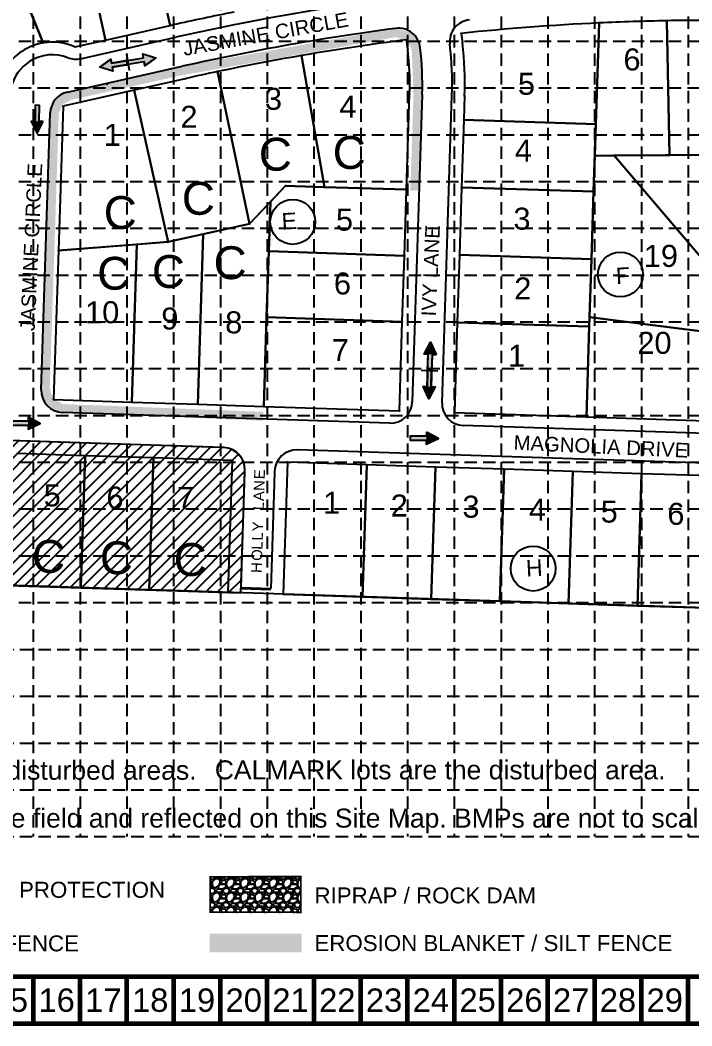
# Model space of a CAD drawing. Header units: inches. Extents: x 9761 to 12485, y 5538 to 7243.
# Drawn here: x 10431 to 11041, y 5538 to 6452 of the extents above; entities that cross this region are included whole.
import ezdxf
from ezdxf.enums import TextEntityAlignment as Align

# ---------------------------------------------------------------- set-up
doc = ezdxf.new("R2010")
doc.units = ezdxf.units.IN
doc.header["$MEASUREMENT"] = 0
for name, pattern in [('ACAD_ISO02W100', [15, 12, -3]), ('BARRICADE', [0.23, 0.2, 0.03]), ('HIDDEN', [0.375, 0.25, -0.125]), ('SOLID_OPEN_END', [200, 100, 100])]:
    doc.linetypes.add(name, pattern=pattern)
for name, color, linetype in [('1 SODDED LOT', 2, 'Continuous'), ('1-BC', 7, 'Continuous'), ('1-GRADING_TEXT', 7, 'Continuous'), ('1-LOTS', 150, 'Continuous'), ('BASE', 7, 'Continuous'), ('blockletters', 7, 'Continuous'), ('BOUNDARY', 7, 'Continuous'), ('calmarklot', 7, 'Continuous'), ('DRAINAGE ARROWS', 7, 'Continuous'), ('EROSION BLANKET', 84, 'Continuous'), ('grid', 254, 'HIDDEN'), ('LEGEND', 7, 'Continuous'), ('streetnames', 7, 'Continuous')]:
    doc.layers.add(name, color=color, linetype=linetype)
doc.styles.add('calmark', font='ARIAL.TTF', dxfattribs={"height": 25})
doc.styles.add("L200'", font='ARIAL.TTF', dxfattribs={"height": 0.001969})
doc.styles.get("Standard").update_dxf_attribs({"font": 'ARIAL.TTF', "height": 25})

# ---------------------------------------------------------------- blocks, each defined once
blk = doc.blocks.new('arrow')
blk.add_lwpolyline([(-67, -25.4), (-59.3, -25.4), (-59.6, -56.1), (-51.9, -56.2), (-51.6, -25.5), (-44, -25.5), (-55.3, -2.4), (-67, -25.4)], close=True)
at = {"color": 254}
for points in [[(-44, -25.5), (-67, -25.4), (-55.3, -2.4), (-67, -25.4)], [(-59.6, -56.1), (-51.9, -56.2), (-59.3, -25.4), (-51.6, -25.5)]]:
    blk.add_solid(points, dxfattribs=at)
blk = doc.blocks.new('2arrows')
at = {"color": 254}
for p, q in [((25.6, 3), (0, 0)), ((17.7, -18.7), (0, 0)), ((23, -4.3), (25.6, 3)), ((20.3, -11.5), (17.7, -18.7)), ((49.2, -22), (20.3, -11.5)), ((23, -4.3), (51.8, -14.8)), ((51.8, -14.8), (49.2, -22)), ((51.8, -14.8), (49.2, -22)), ((80.7, -25.2), (51.8, -14.8)), ((80.7, -25.2), (83.3, -18)), ((83.3, -18), (101.1, -36.7)), ((49.2, -22), (78.1, -32.5)), ((78.1, -32.5), (75.5, -39.7)), ((75.5, -39.7), (101.1, -36.7))]:
    blk.add_line(p, q, dxfattribs=at)
at = {"color": 7}
blk.add_line((45, -33.4), (55.8, -3.7), dxfattribs=at)
blk.add_lwpolyline([(20.3, -11.5), (17.7, -18.7), (0, 0), (25.6, 3), (23, -4.3), (80.7, -25.2), (83.3, -18), (101.1, -36.7), (75.5, -39.7), (78.1, -32.5), (20.3, -11.5)], close=True)
at = {"color": 254}
for points in [[(25.6, 3), (17.7, -18.7), (0, 0), (17.7, -18.7)], [(49.2, -22), (51.8, -14.8), (20.3, -11.5), (23, -4.3)], [(49.2, -22), (51.8, -14.8), (78.1, -32.5), (80.7, -25.2)], [(83.3, -18), (75.5, -39.7), (101.1, -36.7), (75.5, -39.7)]]:
    blk.add_solid(points, dxfattribs=at)

msp = doc.modelspace()

# ---------------------------------------------------------------- hatches: boundary and pattern name
at = {"layer": '1 SODDED LOT'}
h = msp.add_hatch(dxfattribs=at)
h.set_pattern_fill('ANSI31', color=256, scale=60, style=0)
edge = h.paths.add_edge_path()
edge.add_line((10634.72, 6031.33), (10635.1, 6042.4))
edge.add_arc((10614.34, 6043.11), 20.77, 358.0394, 452.31641)
edge.add_line((10613.5, 6063.87), (10366.23, 6072.03))
edge.add_line((10366.23, 6072.03), (10361.98, 5940.43))
edge.add_line((10361.98, 5940.43), (10631.45, 5931.77))
edge.add_line((10631.45, 5931.77), (10634.72, 6031.33))
at = {"layer": 'LEGEND', "linetype": 'ACAD_ISO02W100'}
h = msp.add_hatch(dxfattribs=at)
h.set_pattern_fill('GRAVEL', color=240, scale=12.950443, style=0)
h.set_pattern_definition([(228.0128, (9681.9983, 4987.72855), (-103.60351774, -116.5540006), [1.7423, -172.48808]), (184.9697, (9680.8327, 4986.4335), (155.40532457, 12.95033), [2.98984, -295.99434]), (132.5104, (9677.8541, 4986.1745), (129.5043056, -142.4549807), [2.10818, -208.70975]), (267.2737, (9672.80344, 4982.9369), (12.950391, 259.0088554), [2.72268, -269.54479]), (292.8337, (9672.67394, 4980.2173), (-64.75234118, 155.40526448), [2.6698, -264.31041]), (357.2737, (9673.71, 4977.7567), (-259.0088554, 12.950391), [2.72268, -269.54479]), (37.6942, (9676.42957, 4977.6272), (-168.35584866, -129.50430154), [3.6006, -356.45898]), (72.2553, (9679.27866, 4979.8288), (90.65323744, 284.90968794), [3.39934, -336.53436]), (121.4296, (9680.3147, 4983.0664), (-103.60364727, 168.35568925), [2.7319, -270.45799]), (175.2364, (9678.8901, 4985.3975), (142.4548806, -12.9503329), [3.11888, -152.8251]), (222.3974, (9675.78204, 4985.6565), (-155.40540615, -142.45476583), [4.03339, -399.30585]), (138.8141, (9685.6244, 4982.8074), (-90.6531362, 77.7026207), [1.37664, -136.28844]), (171.4692, (9684.58834, 4983.7139), (168.35573132, -25.9009876), [2.61906, -259.28743]), (225, (9681.998, 4984.102), (-1e-15, -12.95045), [1.83146, -16.48322]), (203.1986, (9681.0917, 4985.6565), (64.7522094, 25.9009023), [0.98628, -97.64135]), (291.8014, (9680.1852, 4985.268), (-12.9504414, 38.8513313), [1.3948, -68.34547]), (30.9638, (9680.7032, 4983.973), (38.851302, 25.9009173), [2.26541, -73.248]), (161.5651, (9682.6458, 4985.1385), (25.900891, -12.950422), [1.63811, -39.31479]), (16.3895, (9672.67394, 4985.268), (129.50445426, 38.85123333), [2.29482, -227.18761]), (70.3462, (9674.8755, 4985.9155), (-51.80170877, -142.454896), [1.92523, -190.59695]), (293.1986, (9682.6458, 4987.7286), (-25.9009023, 64.7522094), [1.97255, -96.65508]), (343.6105, (9683.4228, 4985.9155), (-129.50445426, 38.85123333), [2.29482, -227.18761]), (339.444, (9672.674, 4977.2387), (-64.7522368, 25.9008333), [2.21297, -108.43566]), (294.7751, (9674.746, 4976.4617), (-64.75211174, 142.4549127), [1.85422, -183.5679]), (66.8014, (9682.7753, 4974.7781), (25.9009023, 64.7522094), [1.97255, -96.65508]), (17.354, (9683.5523, 4976.5912), (-168.3557797, -51.8016991), [2.1709, -214.91809]), (69.444, (9676.4296, 4974.7781), (-25.9008333, -64.7522368), [1.10649, -109.54215]), (101.3099, (9681.9983, 4974.778), (-12.950412, 51.80178), [0.66034, -65.37421]), (165.9638, (9681.8688, 4975.4256), (38.851335, -12.9504174), [2.6698, -50.72624]), (186.009, (9679.27866, 4976.07315), (129.50442257, 12.95043374), [2.47418, -244.94367]), (303.6901, (9680.7032, 4982.8074), (-12.95046, 25.900879), [1.86774, -44.82574]), (353.1572, (9681.73925, 4981.25333), (220.15751563, -25.90098874), [3.26084, -322.82297]), (60.9454, (9684.9769, 4980.8648), (-51.8017707, -90.653103), [1.33333, -131.99964]), (90, (9685.624, 4982.03), (-12.95044, 12.95044), [0.77703, -12.17342]), (120.2564, (9679.0197, 4976.4617), (51.8017041, -90.65312986), [1.79913, -178.11417]), (48.0128, (9678.1131, 4978.0157), (103.60351774, 116.5540006), [3.4846, -170.74578]), (0, (9680.444, 4980.606), (12.95044, 12.95044), [3.36712, -9.58333]), (325.3048, (9683.8113, 4980.6058), (-129.50435144, 90.65320955), [2.04765, -202.71683]), (254.0546, (9685.4949, 4979.4403), (-12.9504411, -51.801772), [1.88561, -92.39504]), (207.646, (9684.97686, 4977.6272), (-246.0583547, -129.50452568), [3.0701, -303.94008]), (175.4261, (9682.25726, 4976.20266), (-168.35576076, 12.95037525), [3.24796, -321.5475])])
h.paths.add_polyline_path([(10603.46, 5641.76), (10685.88, 5641.61), (10685.88, 5673.99), (10603.46, 5673.86)])

# ---------------------------------------------------------------- linework, layer by layer
at = {"layer": '1 SODDED LOT'}
msp.add_lwpolyline([(10634.72, 6031.33), (10635.1, 6042.4, 0.43625), (10613.5, 6063.87), (10366.23, 6072.03), (10361.98, 5940.43), (10631.45, 5931.77)], format="xyb", close=True, dxfattribs=at)
at = {"layer": '1-BC', "color": 7, "linetype": 'Continuous'}
for p, q in [((10485.84, 6417.12, 597.74), (10572.23, 6436.51)), ((10794.43, 6427.1, 595.85), (10794.45, 6426.97)), ((10821.27, 6430.09), (10821.25, 6430.21, 595.85)), ((10473.81, 6386.75, 597.65), (10578.14, 6410.16)), ((10796.21, 6384.64, 596.11), (10787.18, 6105.34, 597.01)), ((10814.16, 6104.47, 597.01), (10823.2, 6383.77, 596.11)), ((10450.07, 6116.24, 596.11), (10458.2, 6367.89, 597.42)), ((10766.54, 6086, 597.17), (10469.41, 6095.61, 596.25)), ((10615.75, 6063.86, 596.98), (10178.69, 6077.99, 596.29)), ((11077.03, 6075.95, 591.86), (10833.51, 6083.83, 596.1)), ((11433.9, 6037.4, 586.13), (10682.71, 6061.69, 597.32)), ((10631.65, 5936.78, 596.05), (10635.09, 6043.22, 596.58)), ((10662.08, 6042.35, 596.78), (10661.71, 6030.86, 596.52)), ((10661.71, 6030.86, 596.52), (10658.63, 5935.91, 596.05)), ((10631.65, 5936.78, 596.05), (10658.63, 5935.91, 596.05))]:
    msp.add_line(p, q, dxfattribs=at)
at = {"layer": '1-BC', "color": 7, "linetype": 'BARRICADE'}
msp.add_line((10631.62, 5935.78, 596.05), (10658.6, 5934.91, 596.05), dxfattribs=at)
at = {"layer": '1-BC', "color": 7, "linetype": 'Continuous'}
for centre, radius, start, end in [((11059.07, 4266.96), 2223.5, 88.14754, 102.64754), ((10841.12, 6432.52), 20, 95.74719, 186.6291), ((11059.07, 4266.96), 2196.5, 97.51101, 102.64754), ((10774.57, 6424.79), 20, 6.6291, 97.51102), ((10509.86, 6393.9), 286.5, 358.14754, 6.6291), ((10509.86, 6393.9), 313.5, 358.14754, 6.6291), ((10460.17, 6382.15), 38.5, 122.14526, 167.14526), ((10460.17, 6382.15), 38.5, 68.64982, 122.14526), ((10481.46, 6436.64), 20, 248.64982, 282.64754), ((10478.19, 6367.24), 20, 102.64754, 178.14754), ((10470.06, 6115.6), 20, 178.14754, 268.14754), ((10767.19, 6105.99), 20, 268.14754, 358.14754), ((10834.15, 6103.82), 20, 178.14754, 268.14754), ((10615.1, 6043.87), 20, 358.14754, 88.14754), ((10682.07, 6041.7), 20, 88.14754, 178.14754)]:
    msp.add_arc(centre, radius, start, end, dxfattribs=at)
at = {"layer": '1-LOTS', "color": 7, "linetype": 'SOLID_OPEN_END'}
for p, q in [((10567.09, 6447.14), (10540.82, 6564.23)), ((10540.82, 6564.23), (10567.09, 6447.14)), ((10508.55, 6434.01), (10482.28, 6551.09)), ((10482.28, 6551.09), (10508.55, 6434.01)), ((10451.68, 6431.43), (10410.16, 6534.91)), ((10410.16, 6534.91), (10451.68, 6431.43)), ((11020.82, 6329.34), (11018.55, 6451.59)), ((11018.55, 6451.59), (11020.82, 6329.34)), ((10508.55, 6434.01), (10567.09, 6447.14)), ((10567.09, 6447.14), (10569.71, 6447.73)), ((10953.92, 6357.65), (10956.9, 6449.57)), ((10956.9, 6449.57), (10953.92, 6357.65)), ((10480.68, 6427.75), (10508.55, 6434.01)), ((10783.02, 6425.65), (10782.01, 6434.33)), ((10831.68, 6440.1), (10832.69, 6431.42)), ((10707.27, 6300.52), (10686.61, 6419.98)), ((10686.61, 6419.98), (10707.27, 6300.52)), ((10610.24, 6405.37), (10639.15, 6267.01)), ((10639.15, 6267.01), (10610.24, 6405.37)), ((10580.66, 6398.94), (10534.34, 6388.55)), ((10534.34, 6388.55), (10469.91, 6374.09)), ((10534.34, 6388.55), (10565.3, 6250.58)), ((10565.3, 6250.58), (10534.34, 6388.55)), ((10781.91, 6298.11), (10784.72, 6385.01)), ((10834.69, 6383.39), (10833.98, 6361.53)), ((10469.91, 6374.09), (10465.67, 6242.92)), ((10833.98, 6361.53), (10832, 6300.21)), ((10953.92, 6357.65), (10833.98, 6361.53)), ((10833.98, 6361.53), (10953.92, 6357.65)), ((10951.94, 6296.33), (10953.92, 6357.65)), ((10953.92, 6357.65), (10952.99, 6328.91)), ((10952.99, 6328.91), (10951.94, 6296.33)), ((10970.62, 6329.03), (10952.99, 6328.91)), ((10952.99, 6328.91), (10970.62, 6329.03)), ((11113.7, 6329.93), (10970.62, 6329.03)), ((10970.62, 6329.03), (11020.82, 6329.34)), ((10970.62, 6329.03), (11080.91, 6199.41)), ((11080.91, 6199.41), (10970.62, 6329.03)), ((11020.82, 6329.34), (11081.86, 6329.73)), ((10639.28, 6267.04), (10671.96, 6301.67)), ((10671.96, 6301.67), (10658.2, 6287.08)), ((10671.96, 6301.67), (10707.27, 6300.52)), ((10707.27, 6300.52), (10671.96, 6301.67)), ((10781.91, 6298.11), (10707.27, 6300.52)), ((10707.27, 6300.52), (10781.91, 6298.11)), ((10779.97, 6238.14), (10781.91, 6298.11)), ((10832, 6300.21), (10830.02, 6238.88)), ((10951.94, 6296.33), (10832, 6300.21)), ((10832, 6300.21), (10951.94, 6296.33)), ((10951.94, 6296.33), (10949.96, 6235)), ((10949.96, 6235), (10951.94, 6296.33)), ((10658.2, 6287.08), (10639.17, 6266.92)), ((10658.2, 6287.08), (10656.74, 6242.13)), ((10656.74, 6242.13), (10658.2, 6287.08)), ((10565.3, 6250.58), (10639.15, 6267.01)), ((10639.15, 6267.01), (10597.21, 6257.68)), ((10639.15, 6267.01), (10639.28, 6267.04)), ((10639.17, 6266.92), (10639.15, 6267.01)), ((10465.67, 6242.92), (10565.3, 6250.58)), ((10565.3, 6250.58), (10536.88, 6248.39)), ((10597.21, 6257.68), (10565.3, 6250.58)), ((10597.21, 6257.68), (10592.22, 6103.14)), ((10592.22, 6103.14), (10597.21, 6257.68)), ((10465.67, 6242.92), (10461.28, 6107.37)), ((10536.88, 6248.39), (10465.67, 6242.92)), ((10536.88, 6248.39), (10532.25, 6105.08)), ((10532.25, 6105.08), (10536.88, 6248.39)), ((10654.8, 6182.16), (10656.74, 6242.13)), ((10656.74, 6242.13), (10654.8, 6182.16)), ((10656.74, 6242.13), (10779.97, 6238.14)), ((10779.97, 6238.14), (10656.74, 6242.13)), ((10778.03, 6178.17), (10779.97, 6238.14)), ((10830.02, 6238.88), (10828.03, 6177.56)), ((10949.96, 6235), (10830.02, 6238.88)), ((10830.02, 6238.88), (10949.96, 6235)), ((10947.97, 6173.68), (10949.96, 6235)), ((10949.96, 6235), (10948.25, 6182.19)), ((10652.18, 6101.2), (10654.8, 6182.16)), ((10654.8, 6182.16), (10652.18, 6101.2)), ((10778.03, 6178.17), (10654.8, 6182.16)), ((10654.8, 6182.16), (10778.03, 6178.17)), ((10775.41, 6097.22), (10778.03, 6178.17)), ((10828.03, 6177.56), (10825.38, 6095.6)), ((10947.97, 6173.68), (10828.03, 6177.56)), ((10828.03, 6177.56), (10947.97, 6173.68)), ((10948.25, 6182.19), (10947.97, 6173.68)), ((10948.25, 6182.19), (11063.71, 6167.59)), ((11063.71, 6167.59), (10948.25, 6182.19)), ((10947.97, 6173.68), (10945.32, 6091.72)), ((10945.32, 6091.72), (10947.97, 6173.68)), ((10461.28, 6107.37), (10532.25, 6105.08)), ((10532.25, 6105.08), (10592.22, 6103.14)), ((10592.22, 6103.14), (10652.18, 6101.2)), ((10652.18, 6101.2), (10775.41, 6097.22)), ((10825.38, 6095.6), (10945.32, 6091.72)), ((10945.32, 6091.72), (11085.9, 6087.17)), ((10489.88, 6056.42), (10427.86, 6058.43)), ((10489.88, 6056.42), (10486.01, 5936.49)), ((10486.01, 5936.49), (10489.88, 6056.42)), ((10551.91, 6054.42), (10489.88, 6056.42)), ((10548.03, 5934.48), (10551.91, 6054.42)), ((10551.91, 6054.42), (10548.03, 5934.48)), ((10623.87, 6052.09), (10551.91, 6054.42)), ((10619.99, 5932.15), (10623.87, 6052.09)), ((10673.85, 6050.47), (10669.97, 5930.54)), ((10745.81, 6048.15), (10673.85, 6050.47)), ((10745.81, 6048.15), (10741.93, 5928.21)), ((10741.93, 5928.21), (10745.81, 6048.15)), ((10808.23, 6046.13), (10745.81, 6048.15)), ((10808.23, 6046.13), (10804.35, 5926.19)), ((10804.35, 5926.19), (10808.23, 6046.13)), ((10870.66, 6044.11), (10808.23, 6046.13)), ((10866.78, 5924.17), (10870.66, 6044.11)), ((10870.66, 6044.11), (10866.78, 5924.17)), ((10933.08, 6042.09), (10870.66, 6044.11)), ((10933.08, 6042.09), (10929.2, 5922.15)), ((10929.2, 5922.15), (10933.08, 6042.09)), ((10995.51, 6040.07), (10933.08, 6042.09)), ((10995.51, 6040.07), (10991.63, 5920.13)), ((10991.63, 5920.13), (10995.51, 6040.07)), ((11057.93, 6038.05), (10995.51, 6040.07)), ((10423.98, 5938.49), (10486.01, 5936.49)), ((10486.01, 5936.49), (10548.03, 5934.48)), ((10548.03, 5934.48), (10619.99, 5932.15)), ((10669.97, 5930.54), (10741.93, 5928.21)), ((10741.93, 5928.21), (10804.35, 5926.19)), ((10804.35, 5926.19), (10866.78, 5924.17)), ((10866.78, 5924.17), (10929.2, 5922.15)), ((10929.2, 5922.15), (10991.63, 5920.13)), ((10991.63, 5920.13), (11054.06, 5918.11))]:
    msp.add_line(p, q, dxfattribs=at)
for centre, radius, start, end in [((11059.07, 4266.96), 2235, 101.19436, 102.64754), ((11059.07, 4266.96), 2185, 91.0627, 92.68027), ((11059.07, 4266.96), 2185, 89.36699, 91.0627), ((11059.07, 4266.96), 2185, 92.68027, 95.97353), ((11059.07, 4266.96), 2185, 97.28467, 99.8148), ((10460.17, 6382.15), 50, 99.76941, 147.57089), ((10460.17, 6382.15), 50, 65.77764, 99.76941), ((10509.86, 6393.9), 275, 358.14754, 6.6291), ((10509.86, 6393.9), 325, 358.14754, 6.6291), ((11059.07, 4266.96), 2185, 99.8148, 101.85372), ((11059.07, 4266.96), 2185, 101.85372, 102.64754)]:
    msp.add_arc(centre, radius, start, end, dxfattribs=at)
at = {"layer": '1-LOTS', "color": 7, "linetype": 'Continuous'}
for p in [(11018.55, 6451.59), (10567.09, 6447.14), (10569.71, 6447.73), (10956.9, 6449.57), (10508.55, 6434.01), (10782.01, 6434.33), (10831.68, 6440.1), (10451.68, 6431.43), (10480.68, 6427.75), (10783.02, 6425.65), (10832.69, 6431.42), (10686.61, 6419.98), (10610.24, 6405.37), (10580.66, 6398.94), (10509.86, 6393.9), (10534.34, 6388.55), (10784.72, 6385.01), (10834.69, 6383.39), (10469.91, 6374.09), (10833.98, 6361.53), (10953.92, 6357.65), (10952.99, 6328.91), (10970.62, 6329.03), (11020.82, 6329.34), (10671.96, 6301.67), (10707.27, 6300.52), (10781.91, 6298.11), (10832, 6300.21), (10951.94, 6296.33), (10658.2, 6287.08), (10639.15, 6267.01), (10639.17, 6266.92), (10639.28, 6267.04), (10565.3, 6250.58), (10597.21, 6257.68), (10465.67, 6242.92), (10536.88, 6248.39), (10656.74, 6242.13), (10779.97, 6238.14), (10830.02, 6238.88), (10949.96, 6235), (10654.8, 6182.16), (10778.03, 6178.17), (10828.03, 6177.56), (10948.25, 6182.19), (10947.97, 6173.68), (10461.28, 6107.37), (10532.25, 6105.08), (10592.22, 6103.14), (10652.18, 6101.2), (10775.41, 6097.22), (10825.38, 6095.6), (10945.32, 6091.72), (10489.88, 6056.42), (10551.91, 6054.42), (10623.87, 6052.09), (10673.85, 6050.47), (10745.81, 6048.15), (10808.23, 6046.13), (10870.66, 6044.11), (10933.08, 6042.09), (10995.51, 6040.07), (10486.01, 5936.49), (10548.03, 5934.48), (10619.99, 5932.15), (10669.97, 5930.54), (10741.93, 5928.21), (10804.35, 5926.19), (10866.78, 5924.17), (10929.2, 5922.15), (10991.63, 5920.13)]:
    msp.add_point(p, dxfattribs=at)
at = {"layer": 'BASE', "const_width": 4.25}
for points in [[(9762.79, 5540.53), (12482.74, 5540.53), (12482.74, 7240.5), (9762.79, 7240.5)], [(9805.29, 5583.03), (12440.24, 5583.03), (12440.24, 7198), (9805.29, 7198)]]:
    msp.add_lwpolyline(points, close=True, dxfattribs=at)
for points in [[(10442.78, 5540.53), (10442.78, 5583.03)], [(10485.28, 5540.53), (10485.28, 5583.03)], [(10527.78, 5540.53), (10527.78, 5583.03)], [(10570.28, 5540.53), (10570.28, 5583.03)], [(10612.78, 5540.53), (10612.78, 5583.03)], [(10655.28, 5540.53), (10655.28, 5583.03)], [(10697.78, 5540.53), (10697.78, 5583.03)], [(10740.28, 5540.53), (10740.28, 5583.03)], [(10782.77, 5540.53), (10782.77, 5583.03)], [(10825.27, 5540.53), (10825.27, 5583.03)], [(10867.77, 5540.53), (10867.77, 5583.03)], [(10910.27, 5540.53), (10910.27, 5583.03)], [(10952.77, 5540.53), (10952.77, 5583.03)], [(10995.27, 5540.53), (10995.27, 5583.03)], [(11037.77, 5540.53), (11037.77, 5583.03)]]:
    msp.add_lwpolyline(points, dxfattribs=at)
at = {"layer": 'BOUNDARY', "color": 7, "linetype": 'Continuous'}
msp.add_line((11488.12, 5904.08), (10115.97, 5948.45), dxfattribs=at)
at = {"layer": 'EROSION BLANKET', "const_width": 8}
msp.add_lwpolyline([(10651.77, 6092.27), (10468.88, 6099.4), (10457.03, 6105.23), (10453.73, 6117.57), (10457.92, 6242.22), (10461.97, 6367.97), (10466.3, 6378.42), (10476.03, 6383.49), (10576.87, 6405.96), (10592.12, 6408.64), (10626.45, 6414.78), (10760.72, 6438.62), (10772.51, 6440.71), (10786.03, 6436.72), (10790.78, 6425.12), (10792.28, 6384.26), (10789.42, 6297.19)], dxfattribs=at)
at = {"layer": 'grid', "color": 252, "linetype": 'HIDDEN', "ltscale": 45}
for p, q in [((10442.78, 7198), (10442.78, 5710.34)), ((10485.28, 7198), (10485.28, 5710.34)), ((10527.78, 7198), (10527.78, 5710.34)), ((10570.28, 7198), (10570.28, 5710.34)), ((10612.78, 7198), (10612.78, 5710.34)), ((10655.28, 7198), (10655.28, 5710.34)), ((10697.78, 7198), (10697.78, 5710.34)), ((10740.28, 7198), (10740.28, 5710.34)), ((10782.77, 7198), (10782.77, 5710.34)), ((10825.27, 7198), (10825.27, 5710.34)), ((10867.77, 7198), (10867.77, 5710.34)), ((10910.27, 7198), (10910.27, 5710.34)), ((10952.77, 7198), (10952.77, 5710.34)), ((10995.27, 7198), (10995.27, 5710.34)), ((11037.77, 7198), (11037.77, 5710.34)), ((9805.29, 6433.01), (12440.24, 6433.01)), ((9805.29, 6390.51), (12440.24, 6390.51)), ((9805.29, 6348.01), (12440.24, 6348.01)), ((9805.29, 6305.51), (12440.24, 6305.51)), ((9805.29, 6263.01), (12440.24, 6263.01)), ((9805.29, 6220.52), (12440.24, 6220.52)), ((9805.29, 6178.02), (12440.24, 6178.02)), ((9805.29, 6135.52), (12440.24, 6135.52)), ((9805.29, 6093.02), (12440.24, 6093.02)), ((9805.29, 6050.52), (12440.24, 6050.52)), ((9805.29, 6008.02), (12440.24, 6008.02)), ((9805.29, 5965.52), (12440.24, 5965.52)), ((9805.29, 5923.02), (12440.24, 5923.02)), ((9806.25, 5880.33), (12441.2, 5880.33)), ((9806.25, 5837.83), (12441.2, 5837.83)), ((9806.25, 5795.34), (12441.2, 5795.34)), ((9806.25, 5752.84), (12441.2, 5752.84)), ((9806.25, 5710.34), (12441.2, 5710.34))]:
    msp.add_line(p, q, dxfattribs=at)
at = {"layer": 'LEGEND', "color": 240, "const_width": 1.62}
msp.add_lwpolyline([(10603.46, 5641.76), (10685.88, 5641.61), (10685.88, 5673.99), (10603.46, 5673.86)], close=True, dxfattribs=at)
at = {"layer": 'LEGEND', "color": 84, "const_width": 16.83}
msp.add_lwpolyline([(10603.04, 5613.67), (10686.7, 5613.67)], dxfattribs=at)
at = {"layer": 'streetnames', "color": 7}
for centre in [(10678.59, 6268.79), (10976.24, 6221.06), (10897.01, 5953.9)]:
    msp.add_circle(centre, 20.41, dxfattribs=at)

# ---------------------------------------------------------------- block references
at = {"layer": 'DRAINAGE ARROWS'}
for name, p, xscale, yscale, zscale, rotation in [('2arrows', (10554.09, 6417.99), 0.480000000000419, 0.4799999999992448, 0.48, 209.4521443839536), ('arrow', (10419.84, 6347.9), 0.4777206220569497, 0.4777206220569497, 0.4777206220566869, 180), ('2arrows', (10803.67, 6159.54), 0.4800000000004457, 0.4799999999995634, 0.48, 288.3224102153948), ('arrow', (10450.24, 6059.38), 0.4777206220569497, 0.4777206220569497, 0.4777206220566869, 270), ('arrow', (10812.06, 6045.74), 0.4777206220569497, 0.4777206220569497, 0.4777206220566869, 270)]:
    msp.add_blockref(name, p, dxfattribs=dict(at, xscale=xscale, yscale=yscale, zscale=zscale, rotation=rotation))

# ---------------------------------------------------------------- texts
at = {"layer": '1-GRADING_TEXT', "color": 7, "linetype": 'Continuous'}
for s, p in [('6', (10986.79, 6416.42)), ('5', (10890.87, 6394.27)), ('3', (10661.02, 6380.62)), ('4', (10728.75, 6373.65)), ('2', (10584.25, 6364.3)), ('1', (10514.63, 6347.9)), ('4', (10888.16, 6333.68)), ('5', (10725.55, 6270.91)), ('3', (10886.81, 6271.77)), ('19', (11013.04, 6237.93)), ('6', (10723.71, 6212.91)), ('2', (10887.58, 6208.36)), ('10', (10505.41, 6186.76)), ('9', (10566.9, 6181.03)), ('8', (10624.92, 6177.58)), ('20', (11007.18, 6158.94)), ('7', (10721.76, 6152.31)), ('1', (10881.96, 6147.23)), ('5', (10460.02, 6020.36)), ('6', (10517.06, 6018.33)), ('7', (10581.19, 6017.93)), ('1', (10713.92, 6013.66)), ('2', (10775.32, 6011.15)), ('3', (10840.49, 6010.09)), ('4', (10900.89, 6007.41)), ('5', (10966.07, 6005.65)), ('6', (11026.67, 6003.62))]:
    msp.add_text(s, height=20, dxfattribs=at).set_placement(p, align=Align.MIDDLE_CENTER)
at = {"layer": 'BASE', "color": 7, "style": "L200'"}
for s, height, p in [('Stabilization practices are expected to be used at all disturbed areas.', 17.2353, (9856.42, 5762.02)), ('CALMARK lots are the disturbed area.', 17.2353, (10607.72, 5762.39)), ('Location of concrete washout will be determined in the field and reflected on this Site Map. BMPs are not to scale; verify size/location/quantity in the field prior to installation.', 17.23531, (9856.23, 5718.54))]:
    msp.add_text(s, height=height, dxfattribs=at).set_placement(p)
at = {"layer": 'BASE'}
for s, p in [('15', (10421.53, 5561.78)), ('16', (10464.03, 5561.78)), ('17', (10506.53, 5561.78)), ('18', (10549.03, 5561.78)), ('19', (10591.53, 5561.78)), ('20', (10634.03, 5561.78)), ('21', (10676.53, 5561.78)), ('22', (10719.03, 5561.78)), ('23', (10761.53, 5561.78)), ('24', (10804.02, 5561.78)), ('25', (10846.52, 5561.78)), ('26', (10889.02, 5561.78)), ('27', (10931.52, 5561.78)), ('28', (10974.02, 5561.78)), ('29', (11016.52, 5561.78))]:
    msp.add_text(s, height=21.25, dxfattribs=at).set_placement(p, align=Align.MIDDLE_CENTER)
at = {"layer": 'blockletters', "color": 7, "linetype": 'Continuous'}
for s, p in [('E', (10675.39, 6269.61)), ('F', (10978.51, 6219.96)), ('H', (10897.97, 5954.41))]:
    msp.add_text(s, height=15, rotation=3, dxfattribs=at).set_placement(p, align=Align.MIDDLE_CENTER)
at = {"layer": 'calmarklot', "color": 240, "style": 'calmark'}
for p in [(10647.68, 6315.41), (10714.8, 6316.99), (10577.75, 6275.33), (10506.75, 6262.47), (10606.61, 6216.86), (10500.8, 6207.25), (10550.5, 6208.85), (10441.61, 5950.02), (10503.25, 5948.76), (10570.38, 5947.13)]:
    msp.add_text('C', height=29.83, rotation=359.90399, dxfattribs=at).set_placement(p)
at = {"layer": 'LEGEND', "style": "L200'"}
for s, height, p in [('INLET PROTECTION', 14.4918, (10366.86, 5654.81)), ('RIPRAP / ROCK DAM', 14.4918, (10698.32, 5649.68)), ('SILT FENCE', 14.492, (10367.31, 5606.14)), ('EROSION BLANKET / SILT FENCE', 14.4918, (10698.27, 5606.36))]:
    msp.add_text(s, height=height, dxfattribs=at).set_placement(p)
at = {"layer": 'streetnames', "color": 7, "linetype": 'Continuous'}
for s, height, rotation, p in [('JASMINE CIRCLE', 13.1916, 10.21496, (10578.79, 6426.03)), ('JASMINE CIRCLE', 13.1916, 87.38119, (10437.46, 6169.72)), ('IVY LANE', 13.192, 87.38119, (10801.96, 6183.02)), ('MAGNOLIA DRIVE', 13.1916, 357.38119, (10879.29, 6068.48)), ('E', 9.67, 88.14754, (10648.21, 6035)), ('N', 9.67, 88.14754, (10647.87, 6024.42)), ('A', 9.67, 88.14754, (10647.57, 6015.22)), ('L', 9.67, 88.14754, (10647.3, 6006.93)), ('Y', 9.67, 88.14754, (10646.68, 5987.61)), ('L', 9.67, 88.14754, (10646.41, 5979.32)), ('L', 9.67, 88.14754, (10646.14, 5971.04)), ('O', 9.67, 88.14754, (10645.82, 5960.92)), ('H', 9.67, 88.14754, (10645.46, 5949.87))]:
    msp.add_text(s, height=height, rotation=rotation, dxfattribs=at).set_placement(p, align=Align.MIDDLE_LEFT)

doc.saveas('drawing.dxf')
